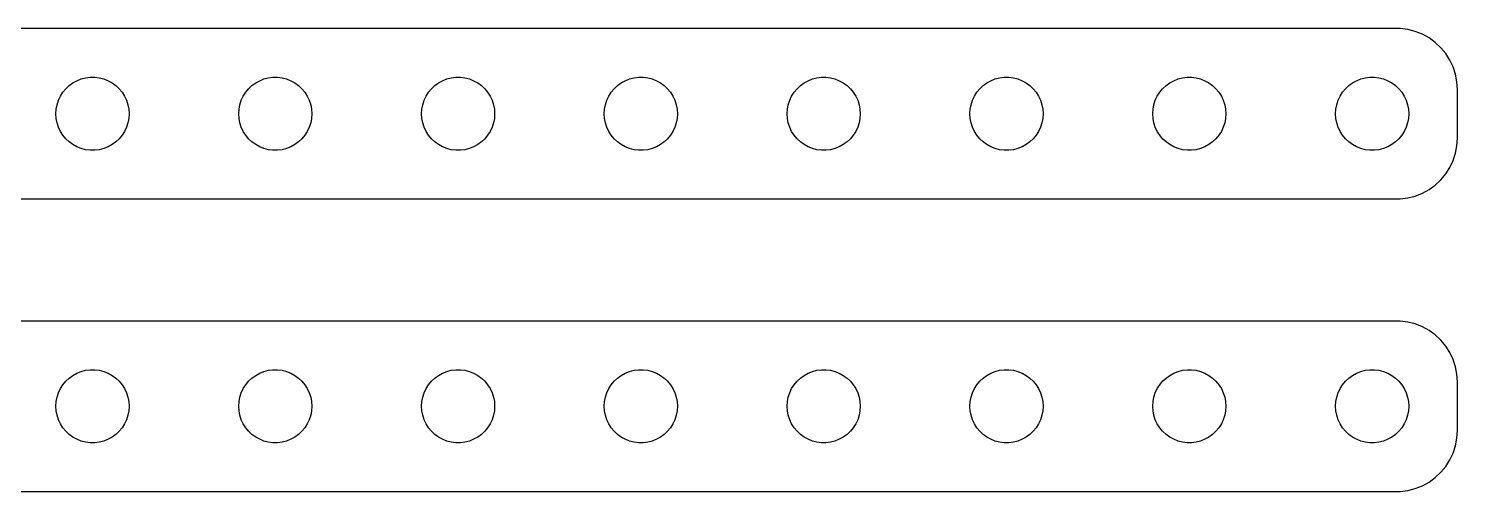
# Model space of a CAD drawing. Header units: metres. Extents: x -217 to 217, y 41 to 79.
# Drawn here: x 99.8 to 217, y 41 to 79 of the extents above; entities that cross this region are included whole.
import ezdxf

# ---------------------------------------------------------------- set-up
doc = ezdxf.new("R2010")
doc.units = ezdxf.units.M

msp = doc.modelspace()

# ---------------------------------------------------------------- linework, layer by layer
for p, q in [((212.314, 78.9901), (-212.314, 78.9901)), ((212.937, 78.9114), (212.314, 78.9901)), ((213.545, 78.7553), (212.937, 78.9114)), ((214.129, 78.5241), (213.545, 78.7553)), ((214.679, 78.2216), (214.129, 78.5241)), ((215.187, 77.8526), (214.679, 78.2216)), ((215.645, 77.4227), (215.187, 77.8526)), ((216.045, 76.9389), (215.645, 77.4227)), ((216.382, 76.4088), (216.045, 76.9389)), ((216.649, 75.8406), (216.382, 76.4088)), ((216.843, 75.2434), (216.649, 75.8406)), ((216.961, 74.6267), (216.843, 75.2434)), ((102.573, 73.7634), (102.813, 74.0536)), ((102.813, 74.0536), (103.088, 74.3115)), ((103.088, 74.3115), (103.393, 74.533)), ((103.393, 74.533), (103.723, 74.7145)), ((103.723, 74.7145), (104.073, 74.8532)), ((104.073, 74.8532), (104.438, 74.9469)), ((104.438, 74.9469), (104.812, 74.9941)), ((104.812, 74.9941), (105.188, 74.9941)), ((105.188, 74.9941), (105.562, 74.9469)), ((105.562, 74.9469), (105.927, 74.8532)), ((105.927, 74.8532), (106.277, 74.7145)), ((106.277, 74.7145), (106.607, 74.533)), ((106.607, 74.533), (106.912, 74.3115)), ((106.912, 74.3115), (107.187, 74.0536)), ((107.187, 74.0536), (107.427, 73.7634)), ((117.573, 73.7634), (117.813, 74.0536)), ((117.813, 74.0536), (118.088, 74.3115)), ((118.088, 74.3115), (118.393, 74.533)), ((118.393, 74.533), (118.723, 74.7145)), ((118.723, 74.7145), (119.073, 74.8532)), ((119.073, 74.8532), (119.438, 74.9469)), ((119.438, 74.9469), (119.812, 74.9941)), ((119.812, 74.9941), (120.188, 74.9941)), ((120.188, 74.9941), (120.562, 74.9469)), ((120.562, 74.9469), (120.927, 74.8532)), ((120.927, 74.8532), (121.277, 74.7145)), ((121.277, 74.7145), (121.607, 74.533)), ((121.607, 74.533), (121.912, 74.3115)), ((121.912, 74.3115), (122.187, 74.0536)), ((122.187, 74.0536), (122.427, 73.7634)), ((132.573, 73.7634), (132.813, 74.0536)), ((132.813, 74.0536), (133.088, 74.3115)), ((133.088, 74.3115), (133.393, 74.533)), ((133.393, 74.533), (133.723, 74.7145)), ((133.723, 74.7145), (134.073, 74.8532)), ((134.073, 74.8532), (134.438, 74.9469)), ((134.438, 74.9469), (134.812, 74.9941)), ((134.812, 74.9941), (135.188, 74.9941)), ((135.188, 74.9941), (135.562, 74.9469)), ((135.562, 74.9469), (135.927, 74.8532)), ((135.927, 74.8532), (136.277, 74.7145)), ((136.277, 74.7145), (136.607, 74.533)), ((136.607, 74.533), (136.912, 74.3115)), ((136.912, 74.3115), (137.187, 74.0536)), ((137.187, 74.0536), (137.427, 73.7634)), ((147.573, 73.7634), (147.813, 74.0536)), ((147.813, 74.0536), (148.088, 74.3115)), ((148.088, 74.3115), (148.393, 74.533)), ((148.393, 74.533), (148.723, 74.7145)), ((148.723, 74.7145), (149.073, 74.8532)), ((149.073, 74.8532), (149.438, 74.9469)), ((149.438, 74.9469), (149.812, 74.9941)), ((149.812, 74.9941), (150.188, 74.9941)), ((150.188, 74.9941), (150.562, 74.9469)), ((150.562, 74.9469), (150.927, 74.8532)), ((150.927, 74.8532), (151.277, 74.7145)), ((151.277, 74.7145), (151.607, 74.533)), ((151.607, 74.533), (151.912, 74.3115)), ((151.912, 74.3115), (152.187, 74.0536)), ((152.187, 74.0536), (152.427, 73.7634)), ((162.573, 73.7634), (162.813, 74.0536)), ((162.813, 74.0536), (163.088, 74.3115)), ((163.088, 74.3115), (163.393, 74.533)), ((163.393, 74.533), (163.723, 74.7145)), ((163.723, 74.7145), (164.073, 74.8532)), ((164.073, 74.8532), (164.438, 74.9469)), ((164.438, 74.9469), (164.812, 74.9941)), ((164.812, 74.9941), (165.188, 74.9941)), ((165.188, 74.9941), (165.562, 74.9469)), ((165.562, 74.9469), (165.927, 74.8532)), ((165.927, 74.8532), (166.277, 74.7145)), ((166.277, 74.7145), (166.607, 74.533)), ((166.607, 74.533), (166.912, 74.3115)), ((166.912, 74.3115), (167.187, 74.0536)), ((167.187, 74.0536), (167.427, 73.7634)), ((177.573, 73.7634), (177.813, 74.0536)), ((177.813, 74.0536), (178.088, 74.3115)), ((178.088, 74.3115), (178.393, 74.533)), ((178.393, 74.533), (178.723, 74.7145)), ((178.723, 74.7145), (179.073, 74.8532)), ((179.073, 74.8532), (179.438, 74.9469)), ((179.438, 74.9469), (179.812, 74.9941)), ((179.812, 74.9941), (180.188, 74.9941)), ((180.188, 74.9941), (180.562, 74.9469)), ((180.562, 74.9469), (180.927, 74.8532)), ((180.927, 74.8532), (181.277, 74.7145)), ((181.277, 74.7145), (181.607, 74.533)), ((181.607, 74.533), (181.912, 74.3115)), ((181.912, 74.3115), (182.187, 74.0536)), ((182.187, 74.0536), (182.427, 73.7634)), ((192.573, 73.7634), (192.813, 74.0536)), ((192.813, 74.0536), (193.088, 74.3115)), ((193.088, 74.3115), (193.393, 74.533)), ((193.393, 74.533), (193.723, 74.7145)), ((193.723, 74.7145), (194.073, 74.8532)), ((194.073, 74.8532), (194.438, 74.9469)), ((194.438, 74.9469), (194.812, 74.9941)), ((194.812, 74.9941), (195.188, 74.9941)), ((195.188, 74.9941), (195.562, 74.9469)), ((195.562, 74.9469), (195.927, 74.8532)), ((195.927, 74.8532), (196.277, 74.7145)), ((196.277, 74.7145), (196.607, 74.533)), ((196.607, 74.533), (196.912, 74.3115)), ((196.912, 74.3115), (197.187, 74.0536)), ((197.187, 74.0536), (197.427, 73.7634)), ((207.573, 73.7634), (207.813, 74.0536)), ((207.813, 74.0536), (208.088, 74.3115)), ((208.088, 74.3115), (208.393, 74.533)), ((208.393, 74.533), (208.723, 74.7145)), ((208.723, 74.7145), (209.073, 74.8532)), ((209.073, 74.8532), (209.438, 74.9469)), ((209.438, 74.9469), (209.812, 74.9941)), ((209.812, 74.9941), (210.188, 74.9941)), ((210.188, 74.9941), (210.562, 74.9469)), ((210.562, 74.9469), (210.927, 74.8532)), ((210.927, 74.8532), (211.277, 74.7145)), ((211.277, 74.7145), (211.607, 74.533)), ((211.607, 74.533), (211.912, 74.3115)), ((211.912, 74.3115), (212.187, 74.0536)), ((212.187, 74.0536), (212.427, 73.7634)), ((217, 74), (216.961, 74.6267)), ((217, 70), (217, 74)), ((102.024, 72.376), (102.094, 72.7461)), ((102.094, 72.7461), (102.211, 73.1044)), ((102.211, 73.1044), (102.371, 73.4453)), ((102.371, 73.4453), (102.573, 73.7634)), ((107.427, 73.7634), (107.629, 73.4453)), ((107.629, 73.4453), (107.789, 73.1044)), ((107.789, 73.1044), (107.906, 72.7461)), ((107.906, 72.7461), (107.976, 72.376)), ((117.024, 72.376), (117.094, 72.7461)), ((117.094, 72.7461), (117.211, 73.1044)), ((117.211, 73.1044), (117.371, 73.4453)), ((117.371, 73.4453), (117.573, 73.7634)), ((122.427, 73.7634), (122.629, 73.4453)), ((122.629, 73.4453), (122.789, 73.1044)), ((122.789, 73.1044), (122.906, 72.7461)), ((122.906, 72.7461), (122.976, 72.376)), ((132.024, 72.376), (132.094, 72.7461)), ((132.094, 72.7461), (132.211, 73.1044)), ((132.211, 73.1044), (132.371, 73.4453)), ((132.371, 73.4453), (132.573, 73.7634)), ((137.427, 73.7634), (137.629, 73.4453)), ((137.629, 73.4453), (137.789, 73.1044)), ((137.789, 73.1044), (137.906, 72.7461)), ((137.906, 72.7461), (137.976, 72.376)), ((147.024, 72.376), (147.094, 72.7461)), ((147.094, 72.7461), (147.211, 73.1044)), ((147.211, 73.1044), (147.371, 73.4453)), ((147.371, 73.4453), (147.573, 73.7634)), ((152.427, 73.7634), (152.629, 73.4453)), ((152.629, 73.4453), (152.789, 73.1044)), ((152.789, 73.1044), (152.906, 72.7461)), ((152.906, 72.7461), (152.976, 72.376)), ((162.024, 72.376), (162.094, 72.7461)), ((162.094, 72.7461), (162.211, 73.1044)), ((162.211, 73.1044), (162.371, 73.4453)), ((162.371, 73.4453), (162.573, 73.7634)), ((167.427, 73.7634), (167.629, 73.4453)), ((167.629, 73.4453), (167.789, 73.1044)), ((167.789, 73.1044), (167.906, 72.7461)), ((167.906, 72.7461), (167.976, 72.376)), ((177.024, 72.376), (177.094, 72.7461)), ((177.094, 72.7461), (177.211, 73.1044)), ((177.211, 73.1044), (177.371, 73.4453)), ((177.371, 73.4453), (177.573, 73.7634)), ((182.427, 73.7634), (182.629, 73.4453)), ((182.629, 73.4453), (182.789, 73.1044)), ((182.789, 73.1044), (182.906, 72.7461)), ((182.906, 72.7461), (182.976, 72.376)), ((192.024, 72.376), (192.094, 72.7461)), ((192.094, 72.7461), (192.211, 73.1044)), ((192.211, 73.1044), (192.371, 73.4453)), ((192.371, 73.4453), (192.573, 73.7634)), ((197.427, 73.7634), (197.629, 73.4453)), ((197.629, 73.4453), (197.789, 73.1044)), ((197.789, 73.1044), (197.906, 72.7461)), ((197.906, 72.7461), (197.976, 72.376)), ((207.024, 72.376), (207.094, 72.7461)), ((207.094, 72.7461), (207.211, 73.1044)), ((207.211, 73.1044), (207.371, 73.4453)), ((207.371, 73.4453), (207.573, 73.7634)), ((212.427, 73.7634), (212.629, 73.4453)), ((212.629, 73.4453), (212.789, 73.1044)), ((212.789, 73.1044), (212.906, 72.7461)), ((212.906, 72.7461), (212.976, 72.376)), ((102, 72), (102.024, 72.376)), ((102.024, 71.624), (102, 72)), ((102.094, 71.2539), (102.024, 71.624)), ((107.976, 71.624), (107.906, 71.2539)), ((107.976, 72.376), (108, 72)), ((108, 72), (107.976, 71.624)), ((117, 72), (117.024, 72.376)), ((117.024, 71.624), (117, 72)), ((117.094, 71.2539), (117.024, 71.624)), ((122.976, 71.624), (122.906, 71.2539)), ((122.976, 72.376), (123, 72)), ((123, 72), (122.976, 71.624)), ((132, 72), (132.024, 72.376)), ((132.024, 71.624), (132, 72)), ((132.094, 71.2539), (132.024, 71.624)), ((137.976, 71.624), (137.906, 71.2539)), ((137.976, 72.376), (138, 72)), ((138, 72), (137.976, 71.624)), ((147, 72), (147.024, 72.376)), ((147.024, 71.624), (147, 72)), ((147.094, 71.2539), (147.024, 71.624)), ((152.976, 71.624), (152.906, 71.2539)), ((152.976, 72.376), (153, 72)), ((153, 72), (152.976, 71.624)), ((162, 72), (162.024, 72.376)), ((162.024, 71.624), (162, 72)), ((162.094, 71.2539), (162.024, 71.624)), ((167.976, 71.624), (167.906, 71.2539)), ((167.976, 72.376), (168, 72)), ((168, 72), (167.976, 71.624)), ((177, 72), (177.024, 72.376)), ((177.024, 71.624), (177, 72)), ((177.094, 71.2539), (177.024, 71.624)), ((182.976, 71.624), (182.906, 71.2539)), ((182.976, 72.376), (183, 72)), ((183, 72), (182.976, 71.624)), ((192, 72), (192.024, 72.376)), ((192.024, 71.624), (192, 72)), ((192.094, 71.2539), (192.024, 71.624)), ((197.976, 71.624), (197.906, 71.2539)), ((197.976, 72.376), (198, 72)), ((198, 72), (197.976, 71.624)), ((207, 72), (207.024, 72.376)), ((207.024, 71.624), (207, 72)), ((207.094, 71.2539), (207.024, 71.624)), ((212.976, 71.624), (212.906, 71.2539)), ((212.976, 72.376), (213, 72)), ((213, 72), (212.976, 71.624)), ((102.211, 70.8956), (102.094, 71.2539)), ((102.371, 70.5547), (102.211, 70.8956)), ((102.573, 70.2366), (102.371, 70.5547)), ((107.629, 70.5547), (107.427, 70.2366)), ((107.789, 70.8956), (107.629, 70.5547)), ((107.906, 71.2539), (107.789, 70.8956)), ((117.211, 70.8956), (117.094, 71.2539)), ((117.371, 70.5547), (117.211, 70.8956)), ((117.573, 70.2366), (117.371, 70.5547)), ((122.629, 70.5547), (122.427, 70.2366)), ((122.789, 70.8956), (122.629, 70.5547)), ((122.906, 71.2539), (122.789, 70.8956)), ((132.211, 70.8956), (132.094, 71.2539)), ((132.371, 70.5547), (132.211, 70.8956)), ((132.573, 70.2366), (132.371, 70.5547)), ((137.629, 70.5547), (137.427, 70.2366)), ((137.789, 70.8956), (137.629, 70.5547)), ((137.906, 71.2539), (137.789, 70.8956)), ((147.211, 70.8956), (147.094, 71.2539)), ((147.371, 70.5547), (147.211, 70.8956)), ((147.573, 70.2366), (147.371, 70.5547)), ((152.629, 70.5547), (152.427, 70.2366)), ((152.789, 70.8956), (152.629, 70.5547)), ((152.906, 71.2539), (152.789, 70.8956)), ((162.211, 70.8956), (162.094, 71.2539)), ((162.371, 70.5547), (162.211, 70.8956)), ((162.573, 70.2366), (162.371, 70.5547)), ((167.629, 70.5547), (167.427, 70.2366)), ((167.789, 70.8956), (167.629, 70.5547)), ((167.906, 71.2539), (167.789, 70.8956)), ((177.211, 70.8956), (177.094, 71.2539)), ((177.371, 70.5547), (177.211, 70.8956)), ((177.573, 70.2366), (177.371, 70.5547)), ((182.629, 70.5547), (182.427, 70.2366)), ((182.789, 70.8956), (182.629, 70.5547)), ((182.906, 71.2539), (182.789, 70.8956)), ((192.211, 70.8956), (192.094, 71.2539)), ((192.371, 70.5547), (192.211, 70.8956)), ((192.573, 70.2366), (192.371, 70.5547)), ((197.629, 70.5547), (197.427, 70.2366)), ((197.789, 70.8956), (197.629, 70.5547)), ((197.906, 71.2539), (197.789, 70.8956)), ((207.211, 70.8956), (207.094, 71.2539)), ((207.371, 70.5547), (207.211, 70.8956)), ((207.573, 70.2366), (207.371, 70.5547)), ((212.629, 70.5547), (212.427, 70.2366)), ((212.789, 70.8956), (212.629, 70.5547)), ((212.906, 71.2539), (212.789, 70.8956)), ((102.813, 69.9464), (102.573, 70.2366)), ((103.088, 69.6885), (102.813, 69.9464)), ((103.393, 69.467), (103.088, 69.6885)), ((103.723, 69.2855), (103.393, 69.467)), ((104.073, 69.1468), (103.723, 69.2855)), ((106.277, 69.2855), (105.927, 69.1468)), ((106.607, 69.467), (106.277, 69.2855)), ((106.912, 69.6885), (106.607, 69.467)), ((107.187, 69.9464), (106.912, 69.6885)), ((107.427, 70.2366), (107.187, 69.9464)), ((117.813, 69.9464), (117.573, 70.2366)), ((118.088, 69.6885), (117.813, 69.9464)), ((118.393, 69.467), (118.088, 69.6885)), ((118.723, 69.2855), (118.393, 69.467)), ((119.073, 69.1468), (118.723, 69.2855)), ((121.277, 69.2855), (120.927, 69.1468)), ((121.607, 69.467), (121.277, 69.2855)), ((121.912, 69.6885), (121.607, 69.467)), ((122.187, 69.9464), (121.912, 69.6885)), ((122.427, 70.2366), (122.187, 69.9464)), ((132.813, 69.9464), (132.573, 70.2366)), ((133.088, 69.6885), (132.813, 69.9464)), ((133.393, 69.467), (133.088, 69.6885)), ((133.723, 69.2855), (133.393, 69.467)), ((134.073, 69.1468), (133.723, 69.2855)), ((136.277, 69.2855), (135.927, 69.1468)), ((136.607, 69.467), (136.277, 69.2855)), ((136.912, 69.6885), (136.607, 69.467)), ((137.187, 69.9464), (136.912, 69.6885)), ((137.427, 70.2366), (137.187, 69.9464)), ((147.813, 69.9464), (147.573, 70.2366)), ((148.088, 69.6885), (147.813, 69.9464)), ((148.393, 69.467), (148.088, 69.6885)), ((148.723, 69.2855), (148.393, 69.467)), ((149.073, 69.1468), (148.723, 69.2855)), ((151.277, 69.2855), (150.927, 69.1468)), ((151.607, 69.467), (151.277, 69.2855)), ((151.912, 69.6885), (151.607, 69.467)), ((152.187, 69.9464), (151.912, 69.6885)), ((152.427, 70.2366), (152.187, 69.9464)), ((162.813, 69.9464), (162.573, 70.2366)), ((163.088, 69.6885), (162.813, 69.9464)), ((163.393, 69.467), (163.088, 69.6885)), ((163.723, 69.2855), (163.393, 69.467)), ((164.073, 69.1468), (163.723, 69.2855)), ((166.277, 69.2855), (165.927, 69.1468)), ((166.607, 69.467), (166.277, 69.2855)), ((166.912, 69.6885), (166.607, 69.467)), ((167.187, 69.9464), (166.912, 69.6885)), ((167.427, 70.2366), (167.187, 69.9464)), ((177.813, 69.9464), (177.573, 70.2366)), ((178.088, 69.6885), (177.813, 69.9464)), ((178.393, 69.467), (178.088, 69.6885)), ((178.723, 69.2855), (178.393, 69.467)), ((179.073, 69.1468), (178.723, 69.2855)), ((181.277, 69.2855), (180.927, 69.1468)), ((181.607, 69.467), (181.277, 69.2855)), ((181.912, 69.6885), (181.607, 69.467)), ((182.187, 69.9464), (181.912, 69.6885)), ((182.427, 70.2366), (182.187, 69.9464)), ((192.813, 69.9464), (192.573, 70.2366)), ((193.088, 69.6885), (192.813, 69.9464)), ((193.393, 69.467), (193.088, 69.6885)), ((193.723, 69.2855), (193.393, 69.467)), ((194.073, 69.1468), (193.723, 69.2855)), ((196.277, 69.2855), (195.927, 69.1468)), ((196.607, 69.467), (196.277, 69.2855)), ((196.912, 69.6885), (196.607, 69.467)), ((197.187, 69.9464), (196.912, 69.6885)), ((197.427, 70.2366), (197.187, 69.9464)), ((207.813, 69.9464), (207.573, 70.2366)), ((208.088, 69.6885), (207.813, 69.9464)), ((208.393, 69.467), (208.088, 69.6885)), ((208.723, 69.2855), (208.393, 69.467)), ((209.073, 69.1468), (208.723, 69.2855)), ((211.277, 69.2855), (210.927, 69.1468)), ((211.607, 69.467), (211.277, 69.2855)), ((211.912, 69.6885), (211.607, 69.467)), ((212.187, 69.9464), (211.912, 69.6885)), ((212.427, 70.2366), (212.187, 69.9464)), ((216.843, 68.7566), (216.961, 69.3733)), ((216.961, 69.3733), (217, 70)), ((104.438, 69.0531), (104.073, 69.1468)), ((104.812, 69.0059), (104.438, 69.0531)), ((105.188, 69.0059), (104.812, 69.0059)), ((105.562, 69.0531), (105.188, 69.0059)), ((105.927, 69.1468), (105.562, 69.0531)), ((119.438, 69.0531), (119.073, 69.1468)), ((119.812, 69.0059), (119.438, 69.0531)), ((120.188, 69.0059), (119.812, 69.0059)), ((120.562, 69.0531), (120.188, 69.0059)), ((120.927, 69.1468), (120.562, 69.0531)), ((134.438, 69.0531), (134.073, 69.1468)), ((134.812, 69.0059), (134.438, 69.0531)), ((135.188, 69.0059), (134.812, 69.0059)), ((135.562, 69.0531), (135.188, 69.0059)), ((135.927, 69.1468), (135.562, 69.0531)), ((149.438, 69.0531), (149.073, 69.1468)), ((149.812, 69.0059), (149.438, 69.0531)), ((150.188, 69.0059), (149.812, 69.0059)), ((150.562, 69.0531), (150.188, 69.0059)), ((150.927, 69.1468), (150.562, 69.0531)), ((164.438, 69.0531), (164.073, 69.1468)), ((164.812, 69.0059), (164.438, 69.0531)), ((165.188, 69.0059), (164.812, 69.0059)), ((165.562, 69.0531), (165.188, 69.0059)), ((165.927, 69.1468), (165.562, 69.0531)), ((179.438, 69.0531), (179.073, 69.1468)), ((179.812, 69.0059), (179.438, 69.0531)), ((180.188, 69.0059), (179.812, 69.0059)), ((180.562, 69.0531), (180.188, 69.0059)), ((180.927, 69.1468), (180.562, 69.0531)), ((194.438, 69.0531), (194.073, 69.1468)), ((194.812, 69.0059), (194.438, 69.0531)), ((195.188, 69.0059), (194.812, 69.0059)), ((195.562, 69.0531), (195.188, 69.0059)), ((195.927, 69.1468), (195.562, 69.0531)), ((209.438, 69.0531), (209.073, 69.1468)), ((209.812, 69.0059), (209.438, 69.0531)), ((210.188, 69.0059), (209.812, 69.0059)), ((210.562, 69.0531), (210.188, 69.0059)), ((210.927, 69.1468), (210.562, 69.0531)), ((216.382, 67.5912), (216.649, 68.1594)), ((216.649, 68.1594), (216.843, 68.7566)), ((215.645, 66.5773), (216.045, 67.0611)), ((216.045, 67.0611), (216.382, 67.5912)), ((214.129, 65.4759), (214.679, 65.7784)), ((214.679, 65.7784), (215.187, 66.1474)), ((215.187, 66.1474), (215.645, 66.5773)), ((-212.314, 65.0099), (212.314, 65.0099)), ((212.314, 65.0099), (212.937, 65.0886)), ((212.937, 65.0886), (213.545, 65.2447)), ((213.545, 65.2447), (214.129, 65.4759)), ((212.314, 54.9901), (-212.314, 54.9901)), ((212.937, 54.9114), (212.314, 54.9901)), ((213.545, 54.7553), (212.937, 54.9114)), ((214.129, 54.5241), (213.545, 54.7553)), ((214.679, 54.2216), (214.129, 54.5241)), ((215.187, 53.8526), (214.679, 54.2216)), ((215.645, 53.4227), (215.187, 53.8526)), ((216.045, 52.9389), (215.645, 53.4227)), ((216.382, 52.4088), (216.045, 52.9389)), ((216.649, 51.8406), (216.382, 52.4088)), ((216.843, 51.2434), (216.649, 51.8406)), ((103.088, 50.3115), (103.393, 50.533)), ((103.393, 50.533), (103.723, 50.7145)), ((103.723, 50.7145), (104.073, 50.8532)), ((104.073, 50.8532), (104.438, 50.9469)), ((104.438, 50.9469), (104.812, 50.9941)), ((104.812, 50.9941), (105.188, 50.9941)), ((105.188, 50.9941), (105.562, 50.9469)), ((105.562, 50.9469), (105.927, 50.8532)), ((105.927, 50.8532), (106.277, 50.7145)), ((106.277, 50.7145), (106.607, 50.533)), ((106.607, 50.533), (106.912, 50.3115)), ((118.088, 50.3115), (118.393, 50.533)), ((118.393, 50.533), (118.723, 50.7145)), ((118.723, 50.7145), (119.073, 50.8532)), ((119.073, 50.8532), (119.438, 50.9469)), ((119.438, 50.9469), (119.812, 50.9941)), ((119.812, 50.9941), (120.188, 50.9941)), ((120.188, 50.9941), (120.562, 50.9469)), ((120.562, 50.9469), (120.927, 50.8532)), ((120.927, 50.8532), (121.277, 50.7145)), ((121.277, 50.7145), (121.607, 50.533)), ((121.607, 50.533), (121.912, 50.3115)), ((133.088, 50.3115), (133.393, 50.533)), ((133.393, 50.533), (133.723, 50.7145)), ((133.723, 50.7145), (134.073, 50.8532)), ((134.073, 50.8532), (134.438, 50.9469)), ((134.438, 50.9469), (134.812, 50.9941)), ((134.812, 50.9941), (135.188, 50.9941)), ((135.188, 50.9941), (135.562, 50.9469)), ((135.562, 50.9469), (135.927, 50.8532)), ((135.927, 50.8532), (136.277, 50.7145)), ((136.277, 50.7145), (136.607, 50.533)), ((136.607, 50.533), (136.912, 50.3115)), ((148.088, 50.3115), (148.393, 50.533)), ((148.393, 50.533), (148.723, 50.7145)), ((148.723, 50.7145), (149.073, 50.8532)), ((149.073, 50.8532), (149.438, 50.9469)), ((149.438, 50.9469), (149.812, 50.9941)), ((149.812, 50.9941), (150.188, 50.9941)), ((150.188, 50.9941), (150.562, 50.9469)), ((150.562, 50.9469), (150.927, 50.8532)), ((150.927, 50.8532), (151.277, 50.7145)), ((151.277, 50.7145), (151.607, 50.533)), ((151.607, 50.533), (151.912, 50.3115)), ((163.088, 50.3115), (163.393, 50.533)), ((163.393, 50.533), (163.723, 50.7145)), ((163.723, 50.7145), (164.073, 50.8532)), ((164.073, 50.8532), (164.438, 50.9469)), ((164.438, 50.9469), (164.812, 50.9941)), ((164.812, 50.9941), (165.188, 50.9941)), ((165.188, 50.9941), (165.562, 50.9469)), ((165.562, 50.9469), (165.927, 50.8532)), ((165.927, 50.8532), (166.277, 50.7145)), ((166.277, 50.7145), (166.607, 50.533)), ((166.607, 50.533), (166.912, 50.3115)), ((178.088, 50.3115), (178.393, 50.533)), ((178.393, 50.533), (178.723, 50.7145)), ((178.723, 50.7145), (179.073, 50.8532)), ((179.073, 50.8532), (179.438, 50.9469)), ((179.438, 50.9469), (179.812, 50.9941)), ((179.812, 50.9941), (180.188, 50.9941)), ((180.188, 50.9941), (180.562, 50.9469)), ((180.562, 50.9469), (180.927, 50.8532)), ((180.927, 50.8532), (181.277, 50.7145)), ((181.277, 50.7145), (181.607, 50.533)), ((181.607, 50.533), (181.912, 50.3115)), ((193.088, 50.3115), (193.393, 50.533)), ((193.393, 50.533), (193.723, 50.7145)), ((193.723, 50.7145), (194.073, 50.8532)), ((194.073, 50.8532), (194.438, 50.9469)), ((194.438, 50.9469), (194.812, 50.9941)), ((194.812, 50.9941), (195.188, 50.9941)), ((195.188, 50.9941), (195.562, 50.9469)), ((195.562, 50.9469), (195.927, 50.8532)), ((195.927, 50.8532), (196.277, 50.7145)), ((196.277, 50.7145), (196.607, 50.533)), ((196.607, 50.533), (196.912, 50.3115)), ((208.088, 50.3115), (208.393, 50.533)), ((208.393, 50.533), (208.723, 50.7145)), ((208.723, 50.7145), (209.073, 50.8532)), ((209.073, 50.8532), (209.438, 50.9469)), ((209.438, 50.9469), (209.812, 50.9941)), ((209.812, 50.9941), (210.188, 50.9941)), ((210.188, 50.9941), (210.562, 50.9469)), ((210.562, 50.9469), (210.927, 50.8532)), ((210.927, 50.8532), (211.277, 50.7145)), ((211.277, 50.7145), (211.607, 50.533)), ((211.607, 50.533), (211.912, 50.3115)), ((216.961, 50.6267), (216.843, 51.2434)), ((217, 50), (216.961, 50.6267)), ((102.211, 49.1044), (102.371, 49.4453)), ((102.371, 49.4453), (102.573, 49.7634)), ((102.573, 49.7634), (102.813, 50.0536)), ((102.813, 50.0536), (103.088, 50.3115)), ((106.912, 50.3115), (107.187, 50.0536)), ((107.187, 50.0536), (107.427, 49.7634)), ((107.427, 49.7634), (107.629, 49.4453)), ((107.629, 49.4453), (107.789, 49.1044)), ((117.211, 49.1044), (117.371, 49.4453)), ((117.371, 49.4453), (117.573, 49.7634)), ((117.573, 49.7634), (117.813, 50.0536)), ((117.813, 50.0536), (118.088, 50.3115)), ((121.912, 50.3115), (122.187, 50.0536)), ((122.187, 50.0536), (122.427, 49.7634)), ((122.427, 49.7634), (122.629, 49.4453)), ((122.629, 49.4453), (122.789, 49.1044)), ((132.211, 49.1044), (132.371, 49.4453)), ((132.371, 49.4453), (132.573, 49.7634)), ((132.573, 49.7634), (132.813, 50.0536)), ((132.813, 50.0536), (133.088, 50.3115)), ((136.912, 50.3115), (137.187, 50.0536)), ((137.187, 50.0536), (137.427, 49.7634)), ((137.427, 49.7634), (137.629, 49.4453)), ((137.629, 49.4453), (137.789, 49.1044)), ((147.211, 49.1044), (147.371, 49.4453)), ((147.371, 49.4453), (147.573, 49.7634)), ((147.573, 49.7634), (147.813, 50.0536)), ((147.813, 50.0536), (148.088, 50.3115)), ((151.912, 50.3115), (152.187, 50.0536)), ((152.187, 50.0536), (152.427, 49.7634)), ((152.427, 49.7634), (152.629, 49.4453)), ((152.629, 49.4453), (152.789, 49.1044)), ((162.211, 49.1044), (162.371, 49.4453)), ((162.371, 49.4453), (162.573, 49.7634)), ((162.573, 49.7634), (162.813, 50.0536)), ((162.813, 50.0536), (163.088, 50.3115)), ((166.912, 50.3115), (167.187, 50.0536)), ((167.187, 50.0536), (167.427, 49.7634)), ((167.427, 49.7634), (167.629, 49.4453)), ((167.629, 49.4453), (167.789, 49.1044)), ((177.211, 49.1044), (177.371, 49.4453)), ((177.371, 49.4453), (177.573, 49.7634)), ((177.573, 49.7634), (177.813, 50.0536)), ((177.813, 50.0536), (178.088, 50.3115)), ((181.912, 50.3115), (182.187, 50.0536)), ((182.187, 50.0536), (182.427, 49.7634)), ((182.427, 49.7634), (182.629, 49.4453)), ((182.629, 49.4453), (182.789, 49.1044)), ((192.211, 49.1044), (192.371, 49.4453)), ((192.371, 49.4453), (192.573, 49.7634)), ((192.573, 49.7634), (192.813, 50.0536)), ((192.813, 50.0536), (193.088, 50.3115)), ((196.912, 50.3115), (197.187, 50.0536)), ((197.187, 50.0536), (197.427, 49.7634)), ((197.427, 49.7634), (197.629, 49.4453)), ((197.629, 49.4453), (197.789, 49.1044)), ((207.211, 49.1044), (207.371, 49.4453)), ((207.371, 49.4453), (207.573, 49.7634)), ((207.573, 49.7634), (207.813, 50.0536)), ((207.813, 50.0536), (208.088, 50.3115)), ((211.912, 50.3115), (212.187, 50.0536)), ((212.187, 50.0536), (212.427, 49.7634)), ((212.427, 49.7634), (212.629, 49.4453)), ((212.629, 49.4453), (212.789, 49.1044)), ((217, 46), (217, 50)), ((102, 48), (102.024, 48.376)), ((102.024, 48.376), (102.094, 48.7461)), ((102.094, 48.7461), (102.211, 49.1044)), ((107.789, 49.1044), (107.906, 48.7461)), ((107.906, 48.7461), (107.976, 48.376)), ((107.976, 48.376), (108, 48)), ((117, 48), (117.024, 48.376)), ((117.024, 48.376), (117.094, 48.7461)), ((117.094, 48.7461), (117.211, 49.1044)), ((122.789, 49.1044), (122.906, 48.7461)), ((122.906, 48.7461), (122.976, 48.376)), ((122.976, 48.376), (123, 48)), ((132, 48), (132.024, 48.376)), ((132.024, 48.376), (132.094, 48.7461)), ((132.094, 48.7461), (132.211, 49.1044)), ((137.789, 49.1044), (137.906, 48.7461)), ((137.906, 48.7461), (137.976, 48.376)), ((137.976, 48.376), (138, 48)), ((147, 48), (147.024, 48.376)), ((147.024, 48.376), (147.094, 48.7461)), ((147.094, 48.7461), (147.211, 49.1044)), ((152.789, 49.1044), (152.906, 48.7461)), ((152.906, 48.7461), (152.976, 48.376)), ((152.976, 48.376), (153, 48)), ((162, 48), (162.024, 48.376)), ((162.024, 48.376), (162.094, 48.7461)), ((162.094, 48.7461), (162.211, 49.1044)), ((167.789, 49.1044), (167.906, 48.7461)), ((167.906, 48.7461), (167.976, 48.376)), ((167.976, 48.376), (168, 48)), ((177, 48), (177.024, 48.376)), ((177.024, 48.376), (177.094, 48.7461)), ((177.094, 48.7461), (177.211, 49.1044)), ((182.789, 49.1044), (182.906, 48.7461)), ((182.906, 48.7461), (182.976, 48.376)), ((182.976, 48.376), (183, 48)), ((192, 48), (192.024, 48.376)), ((192.024, 48.376), (192.094, 48.7461)), ((192.094, 48.7461), (192.211, 49.1044)), ((197.789, 49.1044), (197.906, 48.7461)), ((197.906, 48.7461), (197.976, 48.376)), ((197.976, 48.376), (198, 48)), ((207, 48), (207.024, 48.376)), ((207.024, 48.376), (207.094, 48.7461)), ((207.094, 48.7461), (207.211, 49.1044)), ((212.789, 49.1044), (212.906, 48.7461)), ((212.906, 48.7461), (212.976, 48.376)), ((212.976, 48.376), (213, 48)), ((102.024, 47.624), (102, 48)), ((102.094, 47.2539), (102.024, 47.624)), ((102.211, 46.8956), (102.094, 47.2539)), ((107.906, 47.2539), (107.789, 46.8956)), ((107.976, 47.624), (107.906, 47.2539)), ((108, 48), (107.976, 47.624)), ((117.024, 47.624), (117, 48)), ((117.094, 47.2539), (117.024, 47.624)), ((117.211, 46.8956), (117.094, 47.2539)), ((122.906, 47.2539), (122.789, 46.8956)), ((122.976, 47.624), (122.906, 47.2539)), ((123, 48), (122.976, 47.624)), ((132.024, 47.624), (132, 48)), ((132.094, 47.2539), (132.024, 47.624)), ((132.211, 46.8956), (132.094, 47.2539)), ((137.906, 47.2539), (137.789, 46.8956)), ((137.976, 47.624), (137.906, 47.2539)), ((138, 48), (137.976, 47.624)), ((147.024, 47.624), (147, 48)), ((147.094, 47.2539), (147.024, 47.624)), ((147.211, 46.8956), (147.094, 47.2539)), ((152.906, 47.2539), (152.789, 46.8956)), ((152.976, 47.624), (152.906, 47.2539)), ((153, 48), (152.976, 47.624)), ((162.024, 47.624), (162, 48)), ((162.094, 47.2539), (162.024, 47.624)), ((162.211, 46.8956), (162.094, 47.2539)), ((167.906, 47.2539), (167.789, 46.8956)), ((167.976, 47.624), (167.906, 47.2539)), ((168, 48), (167.976, 47.624)), ((177.024, 47.624), (177, 48)), ((177.094, 47.2539), (177.024, 47.624)), ((177.211, 46.8956), (177.094, 47.2539)), ((182.906, 47.2539), (182.789, 46.8956)), ((182.976, 47.624), (182.906, 47.2539)), ((183, 48), (182.976, 47.624)), ((192.024, 47.624), (192, 48)), ((192.094, 47.2539), (192.024, 47.624)), ((192.211, 46.8956), (192.094, 47.2539)), ((197.906, 47.2539), (197.789, 46.8956)), ((197.976, 47.624), (197.906, 47.2539)), ((198, 48), (197.976, 47.624)), ((207.024, 47.624), (207, 48)), ((207.094, 47.2539), (207.024, 47.624)), ((207.211, 46.8956), (207.094, 47.2539)), ((212.906, 47.2539), (212.789, 46.8956)), ((212.976, 47.624), (212.906, 47.2539)), ((213, 48), (212.976, 47.624)), ((102.371, 46.5547), (102.211, 46.8956)), ((102.573, 46.2366), (102.371, 46.5547)), ((102.813, 45.9464), (102.573, 46.2366)), ((103.088, 45.6885), (102.813, 45.9464)), ((107.187, 45.9464), (106.912, 45.6885)), ((107.427, 46.2366), (107.187, 45.9464)), ((107.629, 46.5547), (107.427, 46.2366)), ((107.789, 46.8956), (107.629, 46.5547)), ((117.371, 46.5547), (117.211, 46.8956)), ((117.573, 46.2366), (117.371, 46.5547)), ((117.813, 45.9464), (117.573, 46.2366)), ((118.088, 45.6885), (117.813, 45.9464)), ((122.187, 45.9464), (121.912, 45.6885)), ((122.427, 46.2366), (122.187, 45.9464)), ((122.629, 46.5547), (122.427, 46.2366)), ((122.789, 46.8956), (122.629, 46.5547)), ((132.371, 46.5547), (132.211, 46.8956)), ((132.573, 46.2366), (132.371, 46.5547)), ((132.813, 45.9464), (132.573, 46.2366)), ((133.088, 45.6885), (132.813, 45.9464)), ((137.187, 45.9464), (136.912, 45.6885)), ((137.427, 46.2366), (137.187, 45.9464)), ((137.629, 46.5547), (137.427, 46.2366)), ((137.789, 46.8956), (137.629, 46.5547)), ((147.371, 46.5547), (147.211, 46.8956)), ((147.573, 46.2366), (147.371, 46.5547)), ((147.813, 45.9464), (147.573, 46.2366)), ((148.088, 45.6885), (147.813, 45.9464)), ((152.187, 45.9464), (151.912, 45.6885)), ((152.427, 46.2366), (152.187, 45.9464)), ((152.629, 46.5547), (152.427, 46.2366)), ((152.789, 46.8956), (152.629, 46.5547)), ((162.371, 46.5547), (162.211, 46.8956)), ((162.573, 46.2366), (162.371, 46.5547)), ((162.813, 45.9464), (162.573, 46.2366)), ((163.088, 45.6885), (162.813, 45.9464)), ((167.187, 45.9464), (166.912, 45.6885)), ((167.427, 46.2366), (167.187, 45.9464)), ((167.629, 46.5547), (167.427, 46.2366)), ((167.789, 46.8956), (167.629, 46.5547)), ((177.371, 46.5547), (177.211, 46.8956)), ((177.573, 46.2366), (177.371, 46.5547)), ((177.813, 45.9464), (177.573, 46.2366)), ((178.088, 45.6885), (177.813, 45.9464)), ((182.187, 45.9464), (181.912, 45.6885)), ((182.427, 46.2366), (182.187, 45.9464)), ((182.629, 46.5547), (182.427, 46.2366)), ((182.789, 46.8956), (182.629, 46.5547)), ((192.371, 46.5547), (192.211, 46.8956)), ((192.573, 46.2366), (192.371, 46.5547)), ((192.813, 45.9464), (192.573, 46.2366)), ((193.088, 45.6885), (192.813, 45.9464)), ((197.187, 45.9464), (196.912, 45.6885)), ((197.427, 46.2366), (197.187, 45.9464)), ((197.629, 46.5547), (197.427, 46.2366)), ((197.789, 46.8956), (197.629, 46.5547)), ((207.371, 46.5547), (207.211, 46.8956)), ((207.573, 46.2366), (207.371, 46.5547)), ((207.813, 45.9464), (207.573, 46.2366)), ((208.088, 45.6885), (207.813, 45.9464)), ((212.187, 45.9464), (211.912, 45.6885)), ((212.427, 46.2366), (212.187, 45.9464)), ((212.629, 46.5547), (212.427, 46.2366)), ((212.789, 46.8956), (212.629, 46.5547)), ((216.961, 45.3733), (217, 46)), ((103.393, 45.467), (103.088, 45.6885)), ((103.723, 45.2855), (103.393, 45.467)), ((104.073, 45.1468), (103.723, 45.2855)), ((104.438, 45.0531), (104.073, 45.1468)), ((104.812, 45.0059), (104.438, 45.0531)), ((105.188, 45.0059), (104.812, 45.0059)), ((105.562, 45.0531), (105.188, 45.0059)), ((105.927, 45.1468), (105.562, 45.0531)), ((106.277, 45.2855), (105.927, 45.1468)), ((106.607, 45.467), (106.277, 45.2855)), ((106.912, 45.6885), (106.607, 45.467)), ((118.393, 45.467), (118.088, 45.6885)), ((118.723, 45.2855), (118.393, 45.467)), ((119.073, 45.1468), (118.723, 45.2855)), ((119.438, 45.0531), (119.073, 45.1468)), ((119.812, 45.0059), (119.438, 45.0531)), ((120.188, 45.0059), (119.812, 45.0059)), ((120.562, 45.0531), (120.188, 45.0059)), ((120.927, 45.1468), (120.562, 45.0531)), ((121.277, 45.2855), (120.927, 45.1468)), ((121.607, 45.467), (121.277, 45.2855)), ((121.912, 45.6885), (121.607, 45.467)), ((133.393, 45.467), (133.088, 45.6885)), ((133.723, 45.2855), (133.393, 45.467)), ((134.073, 45.1468), (133.723, 45.2855)), ((134.438, 45.0531), (134.073, 45.1468)), ((134.812, 45.0059), (134.438, 45.0531)), ((135.188, 45.0059), (134.812, 45.0059)), ((135.562, 45.0531), (135.188, 45.0059)), ((135.927, 45.1468), (135.562, 45.0531)), ((136.277, 45.2855), (135.927, 45.1468)), ((136.607, 45.467), (136.277, 45.2855)), ((136.912, 45.6885), (136.607, 45.467)), ((148.393, 45.467), (148.088, 45.6885)), ((148.723, 45.2855), (148.393, 45.467)), ((149.073, 45.1468), (148.723, 45.2855)), ((149.438, 45.0531), (149.073, 45.1468)), ((149.812, 45.0059), (149.438, 45.0531)), ((150.188, 45.0059), (149.812, 45.0059)), ((150.562, 45.0531), (150.188, 45.0059)), ((150.927, 45.1468), (150.562, 45.0531)), ((151.277, 45.2855), (150.927, 45.1468)), ((151.607, 45.467), (151.277, 45.2855)), ((151.912, 45.6885), (151.607, 45.467)), ((163.393, 45.467), (163.088, 45.6885)), ((163.723, 45.2855), (163.393, 45.467)), ((164.073, 45.1468), (163.723, 45.2855)), ((164.438, 45.0531), (164.073, 45.1468)), ((164.812, 45.0059), (164.438, 45.0531)), ((165.188, 45.0059), (164.812, 45.0059)), ((165.562, 45.0531), (165.188, 45.0059)), ((165.927, 45.1468), (165.562, 45.0531)), ((166.277, 45.2855), (165.927, 45.1468)), ((166.607, 45.467), (166.277, 45.2855)), ((166.912, 45.6885), (166.607, 45.467)), ((178.393, 45.467), (178.088, 45.6885)), ((178.723, 45.2855), (178.393, 45.467)), ((179.073, 45.1468), (178.723, 45.2855)), ((179.438, 45.0531), (179.073, 45.1468)), ((179.812, 45.0059), (179.438, 45.0531)), ((180.188, 45.0059), (179.812, 45.0059)), ((180.562, 45.0531), (180.188, 45.0059)), ((180.927, 45.1468), (180.562, 45.0531)), ((181.277, 45.2855), (180.927, 45.1468)), ((181.607, 45.467), (181.277, 45.2855)), ((181.912, 45.6885), (181.607, 45.467)), ((193.393, 45.467), (193.088, 45.6885)), ((193.723, 45.2855), (193.393, 45.467)), ((194.073, 45.1468), (193.723, 45.2855)), ((194.438, 45.0531), (194.073, 45.1468)), ((194.812, 45.0059), (194.438, 45.0531)), ((195.188, 45.0059), (194.812, 45.0059)), ((195.562, 45.0531), (195.188, 45.0059)), ((195.927, 45.1468), (195.562, 45.0531)), ((196.277, 45.2855), (195.927, 45.1468)), ((196.607, 45.467), (196.277, 45.2855)), ((196.912, 45.6885), (196.607, 45.467)), ((208.393, 45.467), (208.088, 45.6885)), ((208.723, 45.2855), (208.393, 45.467)), ((209.073, 45.1468), (208.723, 45.2855)), ((209.438, 45.0531), (209.073, 45.1468)), ((209.812, 45.0059), (209.438, 45.0531)), ((210.188, 45.0059), (209.812, 45.0059)), ((210.562, 45.0531), (210.188, 45.0059)), ((210.927, 45.1468), (210.562, 45.0531)), ((211.277, 45.2855), (210.927, 45.1468)), ((211.607, 45.467), (211.277, 45.2855)), ((211.912, 45.6885), (211.607, 45.467)), ((216.649, 44.1594), (216.843, 44.7566)), ((216.843, 44.7566), (216.961, 45.3733)), ((216.045, 43.0611), (216.382, 43.5912)), ((216.382, 43.5912), (216.649, 44.1594)), ((215.187, 42.1474), (215.645, 42.5773)), ((215.645, 42.5773), (216.045, 43.0611)), ((212.314, 41.0099), (212.937, 41.0886)), ((212.937, 41.0886), (213.545, 41.2447)), ((213.545, 41.2447), (214.129, 41.4759)), ((214.129, 41.4759), (214.679, 41.7784)), ((214.679, 41.7784), (215.187, 42.1474)), ((-212.314, 41.0099), (212.314, 41.0099))]:
    msp.add_line(p, q)

doc.saveas('drawing.dxf')
